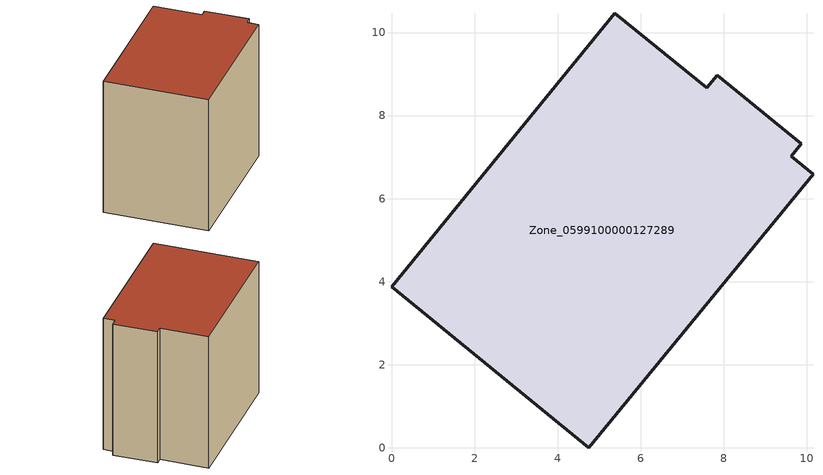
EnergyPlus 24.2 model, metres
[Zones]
Zone_0599100000127289
 floor ground (C_G): 0,3.88 5.38,10.46 7.59,8.66 7.84,8.98 9.87,7.33 9.62,7.02 10.15,6.58 4.75,0 z0
 wall outside (C_F): 5.38,10.46 0,3.88 4.75,0 10.15,6.58 9.62,7.02 9.87,7.33 7.84,8.98 7.59,8.66 5.38,10.46 z0:8.42
 roof outside (C_R): 0,3.88 4.75,0 10.15,6.58 9.62,7.02 9.87,7.33 7.84,8.98 7.59,8.66 5.38,10.46 z8.42
[BUILDING]
Pand.0599100000127289: North Axis=0; Terrain=City; Loads Convergence Tolerance Value=0.04; Temperature Convergence Tolerance Value=0.4; Solar Distribution=FullExterior; Maximum Number of Warmup Days=25; Minimum Number of Warmup Days=1
[Site:Location]
Rotterdam.The.Hague.AP_ZH_NLD Design_Conditions: Latitude=51.96; Longitude=4.45; Time Zone=1; Elevation=-4.5
[SITE:GROUNDTEMPERATURE:BUILDINGSURFACE]
18, 18, 18, 18, 18, 18, 18, 18, 18, 18, 18, 18
[MATERIAL] Thermal Absorptance=0.9; Solar Absorptance=0.7; Visible Absorptance=0.7
Name | Roughness | Thickness | Conductivity | Density | Specific Heat
G.TC.1946-1964 | MediumSmooth | 0.15 | 1 | 540 | 1210
F.TC.1946-1964 | Rough | 0.3 | 0.857143 | 1920 | 840
R.TC.1946-1964 | MediumRough | 0.2 | 0.235294 | 1500 | 1000
[CONSTRUCTION]
C_G: G.TC.1946-1964
C_F: F.TC.1946-1964
C_R: R.TC.1946-1964
[ZONE]
Zone_0599100000127289: Type=1; Multiplier=1; Ceiling Height=Autocalculate; Volume=Autocalculate; Floor Area=autocalculate; Part of Total Floor Area=Yes
[ZONEINFILTRATION:DESIGNFLOWRATE]
Infil_Zone_0599100000127289: Zone or ZoneList or Space or SpaceList=Zone_0599100000127289; Schedule=AlwaysOn; Design Flow Rate Calculation Method=Flow/Area; Flow Rate per Floor Area=0.003; Constant Term Coefficient=1; Temperature Term Coefficient=0; Velocity Term Coefficient=0; Velocity Squared Term Coefficient=0
[HVACTEMPLATE:ZONE:IDEALLOADSAIRSYSTEM]
Zone_0599100000127289: Maximum Heating Supply Air Temperature=50; Minimum Cooling Supply Air Temperature=13; Maximum Heating Supply Air Humidity Ratio=0.0156; Minimum Cooling Supply Air Humidity Ratio=0.0077; Heating Limit=NoLimit; Cooling Limit=NoLimit; Dehumidification Control Type=ConstantSensibleHeatRatio; Cooling Sensible Heat Ratio=0.7; Dehumidification Setpoint=60; Humidification Control Type=None; Humidification Setpoint=30; Outdoor Air Method=None; Outdoor Air Flow Rate per Person=0.00944; Outdoor Air Flow Rate per Zone Floor Area=0; Outdoor Air Flow Rate per Zone=0; Demand Controlled Ventilation Type=None; Outdoor Air Economizer Type=NoEconomizer; Heat Recovery Type=None; Sensible Heat Recovery Effectiveness=0.7; Latent Heat Recovery Effectiveness=0.65
[ZONECONTROL:THERMOSTAT]
ThermostatControl_Zone_0599100000127289: Zone or ZoneList=Zone_0599100000127289; Control Type Schedule=DualSetpointControlType; Control 1=Thermostat_Zone_0599100000127289; Temperature Difference Between Cutout And Setpoint=0
[THERMOSTATSETPOINT:DUALSETPOINT]
Thermostat_Zone_0599100000127289: Heating Setpoint Temperature Schedule=HeatingSetpoint_Zone_0599100000127289; Cooling Setpoint Temperature Schedule=CoolingSetpoint_Zone_0599100000127289
[SCHEDULE:COMPACT]
HeatingSetpoint_Zone_0599100000127289: Through: 12/31, For: AllDays, Until: 24:00, 21
CoolingSetpoint_Zone_0599100000127289: Through: 12/31, For: AllDays, Until: 24:00, 24
DualSetpointControlType: Through: 12/31, For: AllDays, Until: 24:00, 4
AlwaysOn: Through: 12/31, For: AllDays, Until: 24:00, 1
